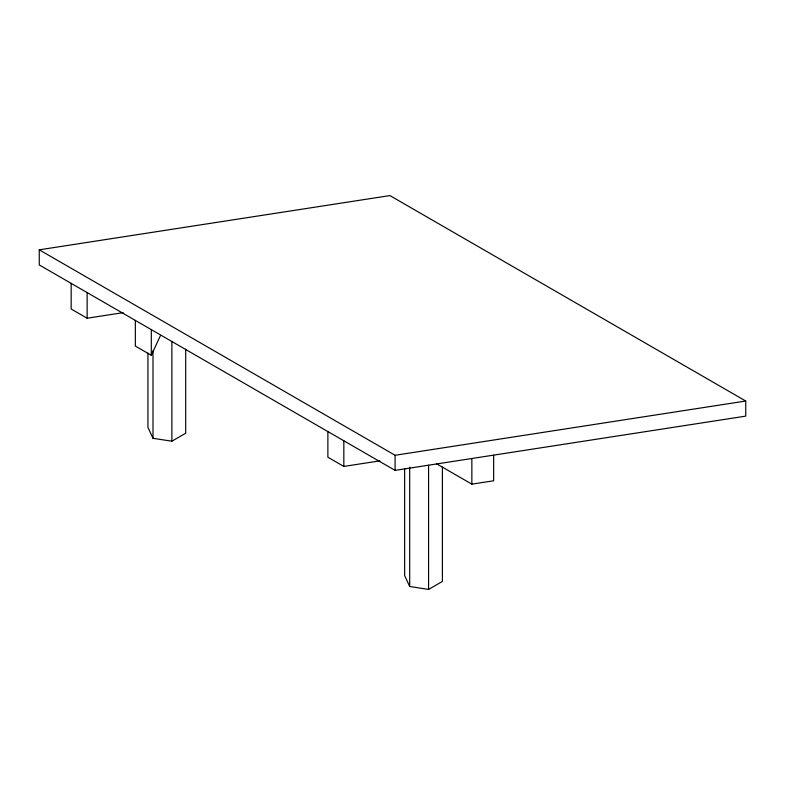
<?xml version="1.0" encoding="UTF-8"?>
<svg xmlns="http://www.w3.org/2000/svg" width="785" height="785" viewBox="0 0 785 785"><rect width="100%" height="100%" fill="white"/><g stroke="black" fill="none" stroke-linecap="round" stroke-linejoin="round"><path stroke-width="1.18" d="M135.344 320.417L135.344 346.067L151.309 355.281L160.307 335.892M147.933 353.132L147.933 427.393L152.996 438.295L171.876 441.209L185.702 433.232L185.702 349.237M404.638 468.478L404.638 575.591L409.691 586.493L428.581 589.417L442.397 581.44L442.397 467.016M39.25 249.826L389.909 195.583L745.75 401.027L745.75 416.128L395.09 470.382L39.25 264.938L39.25 249.826L395.09 455.271L745.75 401.027M71.17 283.365L71.17 309.015L87.135 318.229L123.147 312.656M327.875 431.573L327.875 457.223L343.83 466.437L379.852 460.864M436.695 463.856L471.854 484.149L493.657 480.783L493.657 455.133M471.854 458.499L471.854 484.149M428.581 465.25L428.581 589.417M409.691 467.203L409.691 586.493M395.09 455.271L395.09 470.382M343.83 440.787L343.83 466.437M171.876 341.397L171.876 441.209M152.996 350.65L152.996 438.295M151.309 329.631L151.309 355.281M87.135 292.579L87.135 318.229"/></g></svg>
